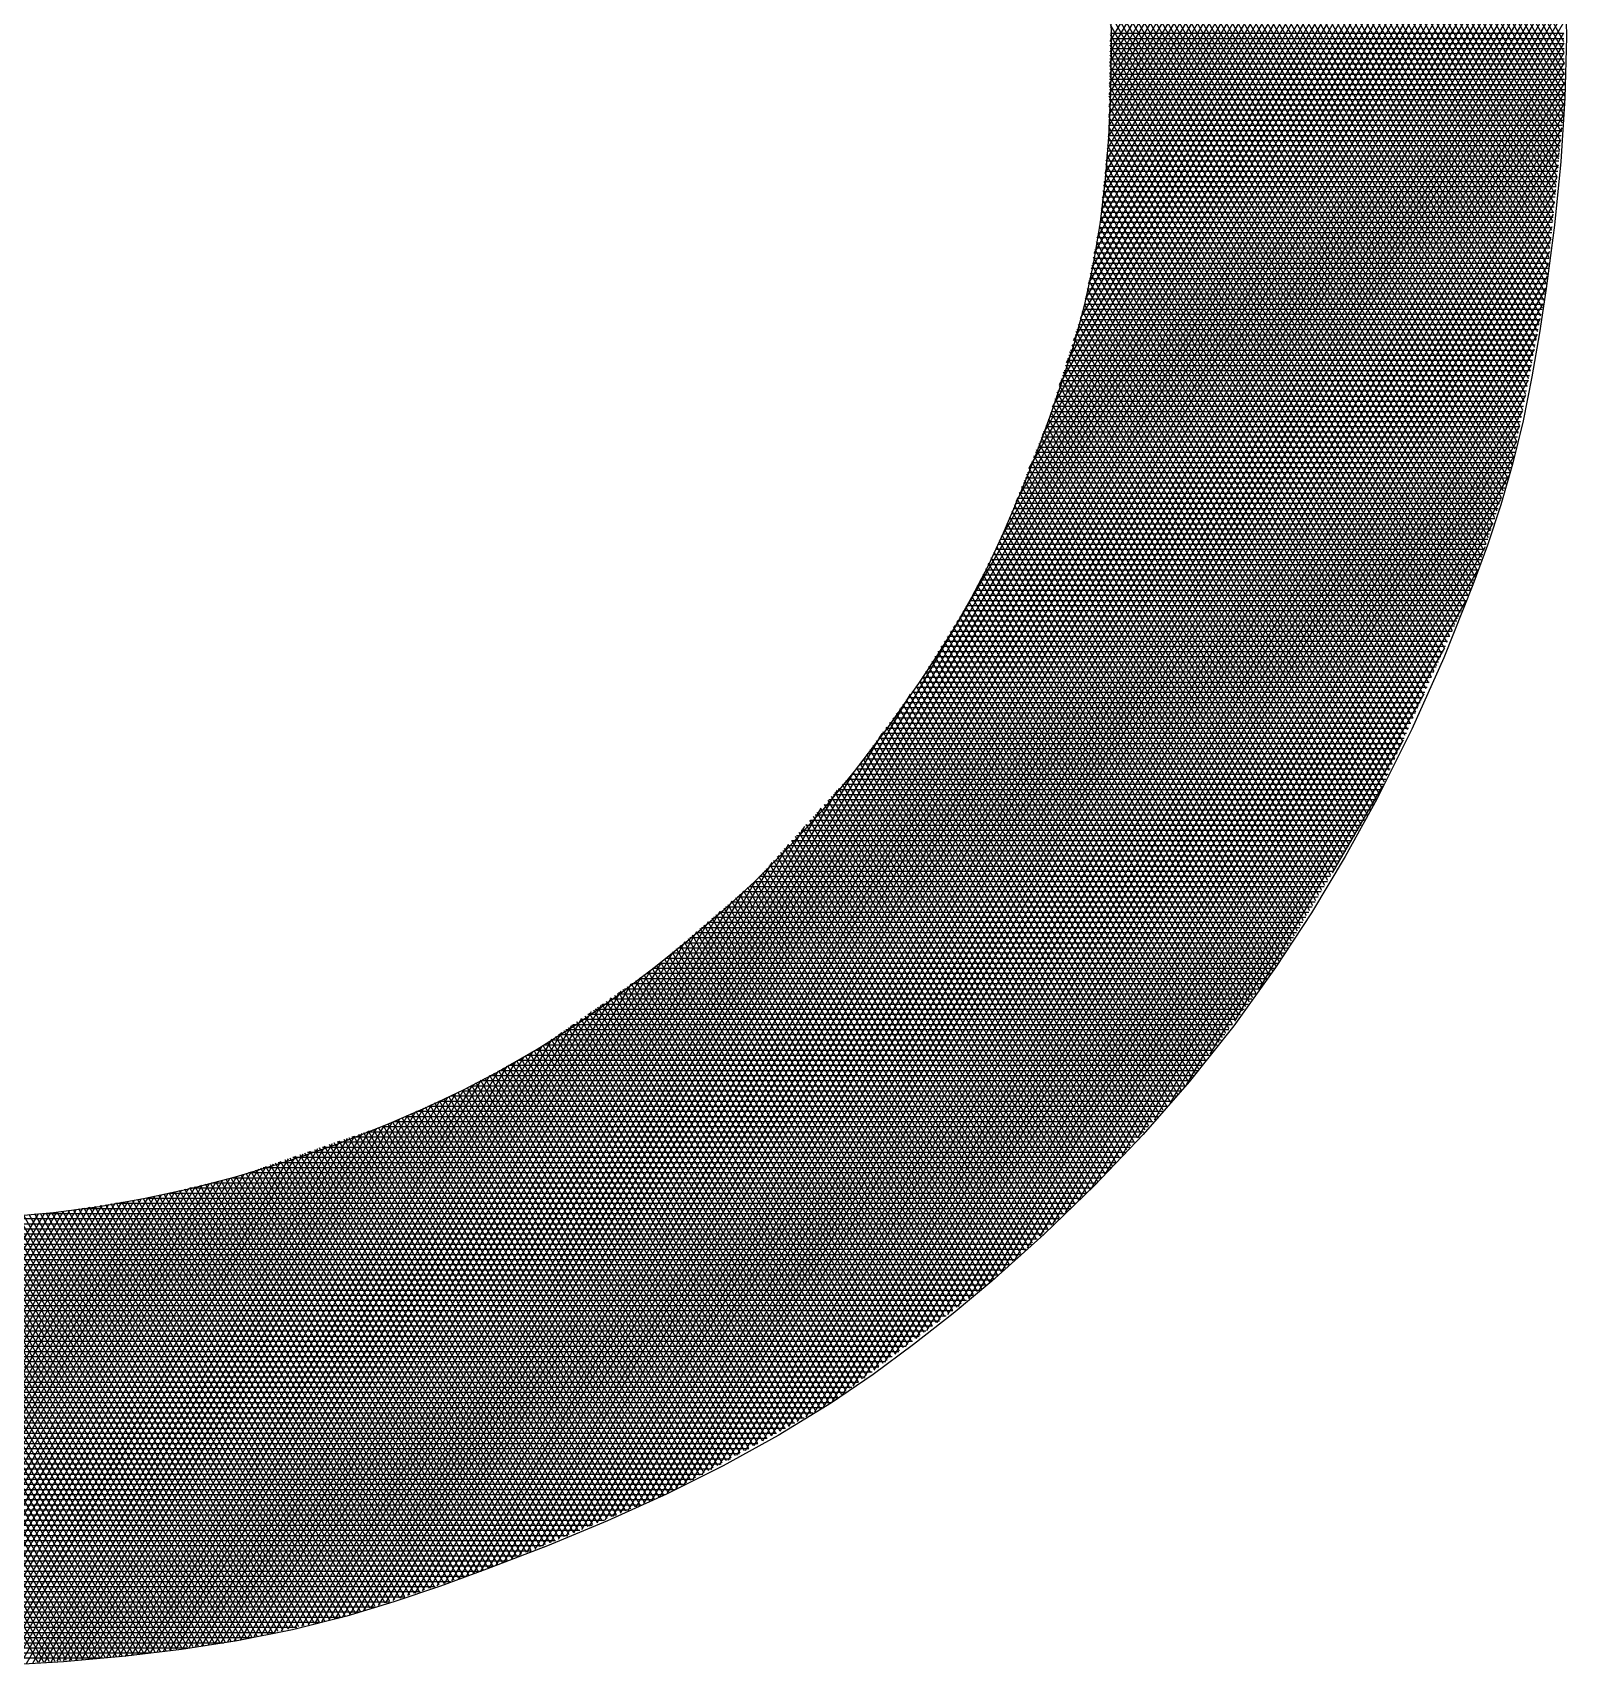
# Model space of a CAD drawing. Header units: millimetres. Extents: x 0 to 841, y 0 to 594.
# Drawn here: x 591.635 to 594.163, y 219.987 to 222.678 of the extents above; entities that cross this region are included whole.
import ezdxf

# ---------------------------------------------------------------- set-up
doc = ezdxf.new("R2010")
doc.units = ezdxf.units.MM
doc.header["$LTSCALE"] = 46.255
doc.layers.get('0').update_dxf_attribs({"linetype": 'CONTINUOUS'})

msp = doc.modelspace()

# ---------------------------------------------------------------- linework, layer by layer
at = {"color": 7, "linetype": 'CONTINUOUS'}
for p, q in [((594.0814, 222.0045), (592.2846, 225.246)), ((594.0839, 222.0175), (592.2965, 225.2419)), ((594.0863, 222.0304), (592.3084, 225.2379)), ((594.0888, 222.0433), (592.3203, 225.2338)), ((594.0913, 222.0562), (592.3322, 225.2297)), ((594.0938, 222.0691), (592.3441, 225.2256)), ((594.0962, 222.082), (592.356, 225.2215)), ((594.0987, 222.0949), (592.3679, 225.2174)), ((594.1012, 222.1078), (592.3798, 225.2134)), ((594.1037, 222.1207), (592.3916, 225.2093)), ((594.1061, 222.1336), (592.4035, 225.2052)), ((594.1086, 222.1465), (592.4154, 225.2011)), ((594.1111, 222.1594), (592.4284, 225.195)), ((594.1136, 222.1723), (592.4416, 225.1887)), ((594.116, 222.1852), (592.4547, 225.1823)), ((594.1185, 222.1981), (592.4679, 225.1759)), ((594.121, 222.211), (592.4811, 225.1695)), ((594.1235, 222.224), (592.4942, 225.1631)), ((594.1259, 222.2369), (592.5074, 225.1568)), ((594.1284, 222.2498), (592.5206, 225.1504)), ((594.1304, 222.2635), (592.5337, 225.144)), ((594.1319, 222.2783), (592.5469, 225.1376)), ((594.1333, 222.293), (592.5601, 225.1312)), ((594.1348, 222.3077), (592.5732, 225.1249)), ((594.1362, 222.3225), (592.5864, 225.1185)), ((594.1377, 222.3372), (592.5996, 225.1121)), ((594.1392, 222.352), (592.6127, 225.1057)), ((594.1406, 222.3667), (592.6259, 225.0993)), ((594.1421, 222.3814), (592.6391, 225.093)), ((594.1435, 222.3962), (592.6522, 225.0866)), ((594.145, 222.4109), (592.6654, 225.0802)), ((594.1465, 222.4257), (592.6786, 225.0738)), ((594.1479, 222.4404), (592.6917, 225.0674)), ((594.1494, 222.4551), (592.7056, 225.0598)), ((594.1508, 222.4699), (592.7195, 225.052)), ((594.1523, 222.4846), (592.7335, 225.0443)), ((594.1538, 222.4994), (592.7474, 225.0365)), ((594.1552, 222.5141), (592.7613, 225.0287)), ((594.1567, 222.5288), (592.7753, 225.021)), ((594.1581, 222.5436), (592.7892, 225.0132)), ((594.1596, 222.5583), (592.8031, 225.0055)), ((594.1607, 222.5736), (592.817, 224.9977)), ((594.1604, 222.5915), (592.831, 224.9899)), ((594.1601, 222.6095), (592.8449, 224.9822)), ((594.1598, 222.6274), (592.8591, 224.974)), ((594.1595, 222.6454), (592.8739, 224.9646)), ((594.1591, 222.6633), (592.8887, 224.9552)), ((593.4113, 222.6634), (593.9756, 223.6407)), ((593.4107, 222.6285), (593.9835, 223.6206)), ((593.411, 222.646), (593.9795, 223.6307)), ((593.4097, 222.5763), (593.9952, 223.5903)), ((593.4101, 222.5937), (593.9913, 223.6004)), ((593.4104, 222.6111), (593.9874, 223.6105)), ((593.4088, 222.5241), (594.0069, 223.5601)), ((593.4091, 222.5415), (594.003, 223.5702)), ((593.4094, 222.5589), (593.9991, 223.5802)), ((593.4065, 222.4866), (594.0147, 223.5399)), ((593.4084, 222.5067), (594.0108, 223.55)), ((593.4006, 222.4258), (594.026, 223.509)), ((593.4026, 222.4461), (594.0225, 223.5198)), ((593.4046, 222.4663), (594.0186, 223.5298)), ((594.0789, 221.9916), (593.2453, 223.4955)), ((593.3966, 222.3852), (594.0327, 223.4869)), ((593.3986, 222.4055), (594.0294, 223.498)), ((593.3849, 222.3144), (594.0427, 223.4537)), ((593.3897, 222.3396), (594.0394, 223.4648)), ((593.3945, 222.3648), (594.036, 223.4759)), ((594.0764, 221.9787), (593.2719, 223.4302)), ((593.3753, 222.2641), (594.0494, 223.4316)), ((593.3801, 222.2892), (594.046, 223.4427)), ((593.3506, 222.1707), (594.0594, 223.3984)), ((593.362, 222.2073), (594.0561, 223.4095)), ((593.3705, 222.2389), (594.0527, 223.4205)), ((593.3277, 222.0975), (594.0661, 223.3763)), ((593.3392, 222.1341), (594.0627, 223.3874)), ((593.2776, 221.9601), (594.0761, 223.3431)), ((594.0739, 221.966), (593.2984, 223.3649)), ((593.2994, 222.0146), (594.0728, 223.3542)), ((593.3163, 222.0608), (594.0694, 223.3652)), ((593.2329, 221.849), (594.0828, 223.321)), ((593.2559, 221.9056), (594.0794, 223.3321)), ((594.0703, 221.9551), (593.3116, 223.3237)), ((592.2293, 220.0938), (594.0861, 223.3099)), ((592.2413, 220.0979), (594.0894, 223.2989)), ((594.0667, 221.9441), (593.3212, 223.2892)), ((592.2534, 220.1019), (594.0928, 223.2878)), ((592.2655, 220.1059), (594.096, 223.2765)), ((592.2775, 220.11), (594.0983, 223.2637)), ((592.2896, 220.114), (594.1006, 223.2508)), ((592.3016, 220.1181), (594.1029, 223.238)), ((594.0632, 221.9332), (593.3307, 223.2547)), ((592.3137, 220.1221), (594.1052, 223.2252)), ((592.3257, 220.1261), (594.1076, 223.2123)), ((594.0596, 221.9223), (593.3402, 223.2201)), ((592.3378, 220.1302), (594.1099, 223.1995)), ((592.3499, 220.1342), (594.1122, 223.1867)), ((594.056, 221.9114), (593.3486, 223.1875)), ((592.3619, 220.1383), (594.1145, 223.1738)), ((592.374, 220.1423), (594.1168, 223.161)), ((594.0524, 221.9004), (593.3563, 223.1563)), ((592.3862, 220.1466), (594.1191, 223.1482)), ((592.399, 220.152), (594.1215, 223.1353)), ((592.4118, 220.1573), (594.1238, 223.1225)), ((592.4246, 220.1627), (594.1261, 223.1097)), ((594.0489, 221.8895), (593.364, 223.125)), ((592.4375, 220.1681), (594.1284, 223.0969)), ((592.4503, 220.1734), (594.1307, 223.084)), ((594.0453, 221.8786), (593.3717, 223.0938)), ((592.4631, 220.1788), (594.133, 223.0712)), ((592.4759, 220.1841), (594.1353, 223.0584)), ((594.0417, 221.8676), (593.3785, 223.0642)), ((592.4887, 220.1895), (594.1372, 223.0448)), ((592.5016, 220.1949), (594.1387, 223.0305)), ((594.0382, 221.8567), (593.3832, 223.0383)), ((592.5144, 220.2002), (594.1402, 223.0163)), ((592.5272, 220.2056), (594.1418, 223.0021)), ((594.0346, 221.8458), (593.3879, 223.0124)), ((592.54, 220.2109), (594.1433, 222.9879)), ((592.5528, 220.2163), (594.1448, 222.9736)), ((594.031, 221.8349), (593.3927, 222.9865)), ((592.5656, 220.2217), (594.1463, 222.9594)), ((592.5785, 220.227), (594.1478, 222.9452)), ((594.0274, 221.8239), (593.3974, 222.9606)), ((592.5913, 220.2324), (594.1493, 222.931)), ((592.6041, 220.2377), (594.1508, 222.9167)), ((594.0239, 221.813), (593.4018, 222.9353)), ((594.0203, 221.8021), (593.4034, 222.915)), ((592.6169, 220.2431), (594.1523, 222.9025)), ((592.6297, 220.2484), (594.1538, 222.8883)), ((594.0167, 221.7912), (593.405, 222.8947)), ((592.6426, 220.2538), (594.1554, 222.874)), ((594.0132, 221.7802), (593.4067, 222.8744)), ((592.6554, 220.2592), (594.1557, 222.8577)), ((592.6682, 220.2645), (594.156, 222.8414)), ((594.0096, 221.7693), (593.4083, 222.8541)), ((594.0054, 221.7595), (593.4099, 222.8338)), ((592.6811, 220.27), (594.1562, 222.8251)), ((592.6954, 220.2779), (594.1565, 222.8087)), ((594.0011, 221.7499), (593.4105, 222.8153)), ((592.7097, 220.2858), (594.1568, 222.7924)), ((593.9967, 221.7403), (593.4109, 222.7973)), ((593.9924, 221.7308), (593.4112, 222.7793)), ((592.724, 220.2938), (594.1571, 222.7761)), ((592.7383, 220.3017), (594.1574, 222.7597)), ((593.9881, 221.7212), (593.4116, 222.7612)), ((592.7526, 220.3096), (594.1577, 222.7434)), ((592.7669, 220.3176), (594.158, 222.727)), ((593.9838, 221.7116), (593.412, 222.7432)), ((593.9795, 221.702), (593.4124, 222.7251)), ((592.7812, 220.3255), (594.1583, 222.7107)), ((593.9752, 221.6924), (593.4122, 222.7081)), ((592.7955, 220.3334), (594.1586, 222.6944)), ((592.8098, 220.3413), (594.1589, 222.678)), ((593.4116, 222.6772), (594.1589, 222.6772)), ((593.9666, 221.6732), (593.4116, 222.6745)), ((593.9709, 221.6828), (593.4119, 222.6913)), ((592.8241, 220.3493), (594.1592, 222.6617)), ((592.8384, 220.3572), (594.1595, 222.6454)), ((593.411, 222.6436), (594.1595, 222.6436)), ((593.4111, 222.652), (594.1593, 222.652)), ((593.9623, 221.6636), (593.4112, 222.6577)), ((593.4113, 222.6604), (594.1592, 222.6604)), ((593.4114, 222.6688), (594.159, 222.6688)), ((592.8527, 220.3651), (594.1598, 222.629)), ((593.4105, 222.6183), (594.1599, 222.6183)), ((593.9536, 221.6444), (593.4106, 222.624)), ((593.4107, 222.6267), (594.1598, 222.6267)), ((593.4108, 222.6351), (594.1596, 222.6351)), ((593.958, 221.654), (593.4109, 222.6409)), ((592.867, 220.3731), (594.16, 222.6127)), ((592.8813, 220.381), (594.1603, 222.5963)), ((593.41, 222.593), (594.1604, 222.593)), ((593.945, 221.6252), (593.41, 222.5904)), ((593.4102, 222.6014), (594.1602, 222.6014)), ((593.9493, 221.6348), (593.4103, 222.6072)), ((593.4104, 222.6099), (594.1601, 222.6099)), ((592.8956, 220.3889), (594.1606, 222.58)), ((593.4096, 222.5678), (594.1605, 222.5678)), ((593.4097, 222.5762), (594.1607, 222.5762)), ((593.9407, 221.6156), (593.4097, 222.5736)), ((593.4099, 222.5846), (594.1605, 222.5846)), ((592.9099, 220.3969), (594.16, 222.562)), ((592.9242, 220.4048), (594.1579, 222.5417)), ((593.4091, 222.5425), (594.158, 222.5425)), ((593.9321, 221.5964), (593.4091, 222.54)), ((593.4093, 222.5509), (594.1589, 222.5509)), ((593.4094, 222.5593), (594.1597, 222.5593)), ((593.9364, 221.606), (593.4094, 222.5568)), ((592.9385, 220.4127), (594.1559, 222.5213)), ((593.4085, 222.5088), (594.1547, 222.5088)), ((593.4086, 222.5172), (594.1555, 222.5172)), ((593.9278, 221.5868), (593.4087, 222.5232)), ((593.4088, 222.5257), (594.1564, 222.5257)), ((593.409, 222.5341), (594.1572, 222.5341)), ((592.9531, 220.4211), (594.1539, 222.501)), ((593.4062, 222.4835), (594.1522, 222.4835)), ((593.9192, 221.5676), (593.407, 222.4916)), ((593.4071, 222.492), (594.153, 222.492)), ((593.4079, 222.5004), (594.1539, 222.5004)), ((593.9235, 221.5772), (593.4084, 222.5064)), ((592.9704, 220.4342), (594.1519, 222.4807)), ((592.9877, 220.4474), (594.1499, 222.4604)), ((593.4038, 222.4583), (594.1497, 222.4583)), ((593.9105, 221.5485), (593.4041, 222.462)), ((593.4046, 222.4667), (594.1505, 222.4667)), ((593.4054, 222.4751), (594.1514, 222.4751)), ((593.9148, 221.5581), (593.4056, 222.4768)), ((593.005, 220.4605), (594.1479, 222.44)), ((593.4013, 222.433), (594.1472, 222.433)), ((593.9019, 221.5293), (593.4013, 222.4325)), ((593.4021, 222.4414), (594.148, 222.4414)), ((593.9062, 221.5389), (593.4027, 222.4473)), ((593.403, 222.4499), (594.1489, 222.4499)), ((593.0223, 220.4736), (594.1459, 222.4197)), ((593.8933, 221.5101), (593.3984, 222.4029)), ((593.3988, 222.4078), (594.1447, 222.4078)), ((593.3997, 222.4162), (594.1455, 222.4162)), ((593.8976, 221.5197), (593.3998, 222.4177)), ((593.4005, 222.4246), (594.1464, 222.4246)), ((593.0396, 220.4867), (594.1439, 222.3994)), ((593.0569, 220.4998), (594.1418, 222.379)), ((593.3956, 222.3741), (594.1414, 222.3741)), ((593.3964, 222.3825), (594.1422, 222.3825)), ((593.889, 221.5005), (593.3969, 222.3882)), ((593.3972, 222.3909), (594.143, 222.3909)), ((593.398, 222.3993), (594.1439, 222.3993)), ((593.0742, 220.5129), (594.1398, 222.3587)), ((593.3915, 222.3488), (594.1389, 222.3488)), ((593.3931, 222.3572), (594.1397, 222.3572)), ((593.8804, 221.4813), (593.3935, 222.3595)), ((593.3947, 222.3656), (594.1405, 222.3656)), ((593.8847, 221.4909), (593.3955, 222.3734)), ((593.0915, 220.526), (594.1378, 222.3384)), ((593.8674, 221.4525), (593.3861, 222.3208)), ((593.3867, 222.3235), (594.1364, 222.3235)), ((593.3883, 222.332), (594.1372, 222.332)), ((593.8717, 221.4621), (593.3886, 222.3337)), ((593.3899, 222.3404), (594.138, 222.3404)), ((593.8761, 221.4717), (593.3911, 222.3466)), ((593.1088, 220.5392), (594.1358, 222.3181)), ((593.1261, 220.5523), (594.1338, 222.2977)), ((593.8588, 221.4333), (593.3812, 222.2949)), ((593.3818, 222.2983), (594.1339, 222.2983)), ((593.3835, 222.3067), (594.1347, 222.3067)), ((593.8631, 221.4429), (593.3837, 222.3079)), ((593.3851, 222.3151), (594.1355, 222.3151)), ((593.1434, 220.5654), (594.1318, 222.2774)), ((593.8502, 221.4142), (593.3763, 222.2691)), ((593.377, 222.273), (594.1314, 222.273)), ((593.3786, 222.2814), (594.1322, 222.2814)), ((593.8545, 221.4237), (593.3787, 222.282)), ((593.3802, 222.2898), (594.133, 222.2898)), ((593.1607, 220.5785), (594.1298, 222.2571)), ((593.8401, 221.3975), (593.3713, 222.2433)), ((593.3722, 222.2477), (594.128, 222.2477)), ((593.3738, 222.2562), (594.1296, 222.2562)), ((593.8451, 221.4059), (593.3738, 222.2562)), ((593.3754, 222.2646), (594.1305, 222.2646)), ((593.178, 220.5916), (594.125, 222.232)), ((593.3641, 222.2141), (594.1216, 222.2141)), ((593.8301, 221.3809), (593.3656, 222.2189)), ((593.3667, 222.2225), (594.1232, 222.2225)), ((593.8351, 221.3892), (593.3689, 222.2303)), ((593.369, 222.2309), (594.1248, 222.2309)), ((593.3706, 222.2393), (594.1264, 222.2393)), ((593.1952, 220.6047), (594.1202, 222.2068)), ((593.3562, 222.1888), (594.1167, 222.1888)), ((593.8201, 221.3642), (593.3587, 222.1966)), ((593.3588, 222.1972), (594.1183, 222.1972)), ((593.3615, 222.2056), (594.12, 222.2056)), ((593.8251, 221.3725), (593.3621, 222.2078)), ((593.2125, 220.6179), (594.1153, 222.1815)), ((593.3483, 222.1635), (594.1119, 222.1635)), ((593.8051, 221.3392), (593.3483, 222.1633)), ((593.351, 222.1719), (594.1135, 222.1719)), ((593.8101, 221.3475), (593.3517, 222.1744)), ((593.3536, 222.1804), (594.1151, 222.1804)), ((593.8151, 221.3558), (593.3552, 222.1855)), ((593.2328, 220.6362), (594.1105, 222.1563)), ((593.3405, 222.1383), (594.107, 222.1383)), ((593.7951, 221.3225), (593.3413, 222.1411)), ((593.3431, 222.1467), (594.1086, 222.1467)), ((593.8001, 221.3308), (593.3448, 222.1522)), ((593.3457, 222.1551), (594.1103, 222.1551)), ((593.2538, 220.6556), (594.1057, 222.1311)), ((593.2748, 220.6751), (594.1008, 222.1059)), ((593.7801, 221.2975), (593.3309, 222.1077)), ((593.3326, 222.113), (594.1022, 222.113)), ((593.7851, 221.3058), (593.3344, 222.1188)), ((593.3352, 222.1214), (594.1038, 222.1214)), ((593.3378, 222.1298), (594.1054, 222.1298)), ((593.7901, 221.3141), (593.3379, 222.1299)), ((593.2957, 220.6946), (594.096, 222.0807)), ((593.3221, 222.0793), (594.0957, 222.0793)), ((593.77, 221.2808), (593.324, 222.0855)), ((593.3247, 222.0877), (594.0973, 222.0877)), ((593.3273, 222.0962), (594.099, 222.0962)), ((593.775, 221.2891), (593.3275, 222.0966)), ((593.33, 222.1046), (594.1006, 222.1046)), ((593.755, 221.2558), (593.3136, 222.0521)), ((593.3142, 222.054), (594.0909, 222.054)), ((593.3167, 220.7141), (594.0911, 222.0554)), ((593.3168, 222.0625), (594.0925, 222.0625)), ((593.76, 221.2641), (593.3171, 222.0632)), ((593.3194, 222.0709), (594.0941, 222.0709)), ((593.765, 221.2725), (593.3205, 222.0744)), ((593.305, 222.0288), (594.086, 222.0288)), ((593.745, 221.2391), (593.306, 222.0312)), ((593.3084, 222.0372), (594.0877, 222.0372)), ((593.75, 221.2474), (593.31, 222.0413)), ((593.3116, 222.0456), (594.0893, 222.0456)), ((593.3377, 220.7336), (594.0863, 222.0302)), ((593.73, 221.2141), (593.2939, 222.0009)), ((593.2949, 222.0035), (594.0812, 222.0035)), ((593.735, 221.2224), (593.2979, 222.011)), ((593.2983, 222.0119), (594.0828, 222.0119)), ((593.3017, 222.0204), (594.0844, 222.0204)), ((593.74, 221.2308), (593.3019, 222.0211)), ((593.3587, 220.753), (594.0815, 222.005)), ((593.715, 221.1891), (593.2818, 221.9706)), ((593.2849, 221.9783), (594.0763, 221.9783)), ((593.72, 221.1974), (593.2858, 221.9807)), ((593.2882, 221.9867), (594.078, 221.9867)), ((593.725, 221.2058), (593.2898, 221.9908)), ((593.2916, 221.9951), (594.0796, 221.9951)), ((593.3796, 220.7725), (594.0766, 221.9798)), ((593.2714, 221.9446), (594.0669, 221.9446)), ((593.7049, 221.1724), (593.2737, 221.9504)), ((593.2748, 221.953), (594.0696, 221.953)), ((593.71, 221.1807), (593.2778, 221.9605)), ((593.2781, 221.9614), (594.0724, 221.9614)), ((593.2815, 221.9698), (594.0747, 221.9698)), ((593.4046, 220.7989), (594.068, 221.9479)), ((593.2613, 221.9193), (594.0586, 221.9193)), ((593.6899, 221.1474), (593.2616, 221.9201)), ((593.2647, 221.9277), (594.0614, 221.9277)), ((593.6949, 221.1557), (593.2657, 221.9302)), ((593.2681, 221.9361), (594.0641, 221.9361)), ((593.6999, 221.1641), (593.2697, 221.9403)), ((593.6739, 221.1241), (593.2495, 221.8897)), ((593.2513, 221.894), (594.0504, 221.894)), ((593.6795, 221.1315), (593.2536, 221.8999)), ((593.2546, 221.9025), (594.0531, 221.9025)), ((593.6849, 221.1391), (593.2576, 221.91)), ((593.258, 221.9109), (594.0559, 221.9109)), ((593.4311, 220.8279), (594.0553, 221.9091)), ((593.2412, 221.8688), (594.0421, 221.8688)), ((593.6628, 221.1094), (593.2415, 221.8695)), ((593.2445, 221.8772), (594.0449, 221.8772)), ((593.6684, 221.1168), (593.2455, 221.8796)), ((593.2479, 221.8856), (594.0476, 221.8856)), ((593.4575, 220.8569), (594.0426, 221.8703)), ((593.6462, 221.0874), (593.2287, 221.8405)), ((593.2302, 221.8435), (594.0338, 221.8435)), ((593.6517, 221.0947), (593.2332, 221.8497)), ((593.2343, 221.8519), (594.0366, 221.8519)), ((593.6573, 221.1021), (593.2375, 221.8594)), ((593.2378, 221.8603), (594.0393, 221.8603)), ((593.2137, 221.8098), (594.0228, 221.8098)), ((593.6295, 221.0653), (593.2152, 221.8128)), ((593.2178, 221.8182), (594.0256, 221.8182)), ((593.635, 221.0727), (593.2197, 221.822)), ((593.2219, 221.8267), (594.0283, 221.8267)), ((593.6406, 221.08), (593.2242, 221.8313)), ((593.2261, 221.8351), (594.0311, 221.8351)), ((593.484, 220.886), (594.0299, 221.8314)), ((593.2013, 221.7846), (594.0146, 221.7846)), ((593.6128, 221.0433), (593.2016, 221.7852)), ((593.2054, 221.793), (594.0173, 221.793)), ((593.6184, 221.0506), (593.2061, 221.7944)), ((593.2095, 221.8014), (594.0201, 221.8014)), ((593.6239, 221.058), (593.2106, 221.8036)), ((593.5105, 220.915), (594.0172, 221.7926)), ((593.5962, 221.0213), (593.188, 221.7576)), ((593.1889, 221.7593), (594.0053, 221.7593)), ((593.6017, 221.0286), (593.1925, 221.7668)), ((593.193, 221.7677), (594.009, 221.7677)), ((593.1971, 221.7761), (594.0118, 221.7761)), ((593.6073, 221.036), (593.1971, 221.776)), ((593.5795, 220.9992), (593.1734, 221.7318)), ((593.1748, 221.734), (593.9939, 221.734)), ((593.585, 221.0066), (593.1785, 221.74)), ((593.18, 221.7424), (593.9977, 221.7424)), ((593.5906, 221.0139), (593.1835, 221.7483)), ((593.1847, 221.7509), (594.0015, 221.7509)), ((593.537, 220.944), (593.9967, 221.7403)), ((593.5628, 220.9772), (593.1582, 221.7072)), ((593.1591, 221.7088), (593.9826, 221.7088)), ((593.5684, 220.9845), (593.1632, 221.7154)), ((593.1644, 221.7172), (593.9863, 221.7172)), ((593.5739, 220.9919), (593.1683, 221.7236)), ((593.1696, 221.7256), (593.9901, 221.7256)), ((593.5405, 220.9479), (593.1378, 221.6744)), ((593.1383, 221.6751), (593.9674, 221.6751)), ((593.5462, 220.9551), (593.1429, 221.6826)), ((593.1435, 221.6835), (593.9712, 221.6835)), ((593.5517, 220.9625), (593.148, 221.6908)), ((593.1487, 221.6919), (593.975, 221.6919)), ((593.5573, 220.9698), (593.1531, 221.699)), ((593.1539, 221.7003), (593.9788, 221.7003)), ((593.1226, 221.6498), (593.9561, 221.6498)), ((593.5226, 220.9282), (593.1226, 221.6498)), ((593.5285, 220.9348), (593.1277, 221.658)), ((593.1278, 221.6582), (593.9599, 221.6582)), ((593.5345, 220.9413), (593.1328, 221.6662)), ((593.1331, 221.6667), (593.9636, 221.6667)), ((593.5757, 220.9942), (593.9626, 221.6644)), ((593.107, 221.6245), (593.9447, 221.6245)), ((593.5046, 220.9085), (593.1073, 221.6252)), ((593.1122, 221.633), (593.9485, 221.633)), ((593.5106, 220.9151), (593.1124, 221.6334)), ((593.1174, 221.6414), (593.9523, 221.6414)), ((593.5166, 220.9216), (593.1175, 221.6416)), ((593.4806, 220.8822), (593.0863, 221.5936)), ((593.0905, 221.5993), (593.9334, 221.5993)), ((593.4866, 220.8888), (593.0918, 221.6011)), ((593.0965, 221.6077), (593.9372, 221.6077)), ((593.4926, 220.8954), (593.0972, 221.6088)), ((593.1017, 221.6161), (593.9409, 221.6161)), ((593.4986, 220.9019), (593.1023, 221.617)), ((592.2172, 220.0898), (593.0821, 221.5877)), ((593.4627, 220.8626), (593.0699, 221.5711)), ((593.0721, 221.574), (593.922, 221.574)), ((593.4687, 220.8691), (593.0754, 221.5786)), ((593.0782, 221.5824), (593.9258, 221.5824)), ((593.4746, 220.8757), (593.0809, 221.5861)), ((593.0843, 221.5909), (593.9296, 221.5909)), ((593.6168, 221.0486), (593.9285, 221.5885)), ((593.0476, 221.5403), (593.9069, 221.5403)), ((593.4387, 220.8363), (593.0481, 221.541)), ((593.4447, 220.8429), (593.0535, 221.5485)), ((593.0537, 221.5488), (593.9107, 221.5488)), ((593.4507, 220.8494), (593.059, 221.556)), ((593.0598, 221.5572), (593.9145, 221.5572)), ((593.4567, 220.856), (593.0645, 221.5635)), ((593.066, 221.5656), (593.9182, 221.5656)), ((592.2052, 220.0858), (593.0351, 221.5231)), ((593.0292, 221.5151), (593.8955, 221.5151)), ((593.4207, 220.8166), (593.0317, 221.5185)), ((593.0353, 221.5235), (593.8993, 221.5235)), ((593.4267, 220.8232), (593.0371, 221.526)), ((593.0414, 221.5319), (593.9031, 221.5319)), ((593.4327, 220.8297), (593.0426, 221.5335)), ((593.3968, 220.7903), (593.0098, 221.4885)), ((593.0108, 221.4898), (593.8842, 221.4898)), ((593.4028, 220.7969), (593.0153, 221.496)), ((593.0169, 221.4982), (593.888, 221.4982)), ((593.4088, 220.8035), (593.0207, 221.5035)), ((593.023, 221.5066), (593.8918, 221.5066)), ((593.4147, 220.81), (593.0262, 221.511)), ((593.6579, 221.103), (593.8944, 221.5125)), ((592.1931, 220.0817), (592.9886, 221.4595)), ((592.9924, 221.4645), (593.8728, 221.4645)), ((593.3784, 220.7714), (592.9934, 221.4659)), ((592.9985, 221.473), (593.8766, 221.473)), ((593.3848, 220.7773), (592.9989, 221.4734)), ((593.3908, 220.7838), (593.0043, 221.4809)), ((593.0047, 221.4814), (593.8804, 221.4814)), ((593.3466, 220.7419), (592.9639, 221.4322)), ((593.353, 220.7478), (592.9699, 221.4388)), ((592.9703, 221.4393), (593.8615, 221.4393)), ((593.3593, 220.7537), (592.9759, 221.4454)), ((592.9779, 221.4477), (593.8653, 221.4477)), ((593.3657, 220.7596), (592.9818, 221.452)), ((592.9855, 221.4561), (593.8691, 221.4561)), ((593.372, 220.7655), (592.9878, 221.4586)), ((593.7776, 221.2933), (593.8603, 221.4366)), ((592.1811, 220.0777), (592.9617, 221.4297)), ((592.9399, 221.4056), (593.845, 221.4056)), ((593.3212, 220.7182), (592.9401, 221.4058)), ((593.3276, 220.7241), (592.946, 221.4124)), ((592.9475, 221.414), (593.85, 221.414)), ((593.3339, 220.73), (592.952, 221.419)), ((592.9551, 221.4224), (593.8539, 221.4224)), ((593.3403, 220.736), (592.958, 221.4256)), ((592.9627, 221.4308), (593.8577, 221.4308)), ((592.169, 220.0736), (592.9347, 221.3999)), ((593.2958, 220.6946), (592.9162, 221.3794)), ((592.917, 221.3803), (593.8298, 221.3803)), ((593.3021, 220.7005), (592.9222, 221.386)), ((592.9246, 221.3887), (593.8349, 221.3887)), ((593.3085, 220.7064), (592.9281, 221.3926)), ((592.9322, 221.3972), (593.8399, 221.3972)), ((593.3148, 220.7123), (592.9341, 221.3992)), ((592.157, 220.0696), (592.9078, 221.3701)), ((593.2703, 220.671), (592.8923, 221.353)), ((592.8942, 221.3551), (593.8146, 221.3551)), ((593.2767, 220.6769), (592.8983, 221.3596)), ((592.9018, 221.3635), (593.8197, 221.3635)), ((593.2831, 220.6828), (592.9043, 221.3662)), ((592.9094, 221.3719), (593.8247, 221.3719)), ((593.2894, 220.6887), (592.9102, 221.3728)), ((592.1455, 220.0666), (592.8809, 221.3403)), ((593.2449, 220.6474), (592.8684, 221.3266)), ((592.8714, 221.3298), (593.7995, 221.3298)), ((593.2513, 220.6533), (592.8744, 221.3332)), ((592.879, 221.3382), (593.8045, 221.3382)), ((593.2576, 220.6592), (592.8804, 221.3398)), ((593.264, 220.6651), (592.8863, 221.3464)), ((592.8866, 221.3466), (593.8096, 221.3466)), ((592.1343, 220.0641), (592.854, 221.3106)), ((593.2195, 220.6238), (592.8446, 221.3002)), ((592.8485, 221.3045), (593.7843, 221.3045)), ((593.2259, 220.6297), (592.8505, 221.3068)), ((592.8561, 221.3129), (593.7893, 221.3129)), ((593.2322, 220.6356), (592.8565, 221.3134)), ((593.2386, 220.6415), (592.8625, 221.32)), ((592.8637, 221.3214), (593.7944, 221.3214)), ((592.1231, 220.0615), (592.8271, 221.2808)), ((592.8161, 221.2708), (593.7641, 221.2708)), ((593.1926, 220.6028), (592.8203, 221.2745)), ((592.8257, 221.2793), (593.7691, 221.2793)), ((593.1994, 220.6079), (592.8267, 221.2803)), ((593.2062, 220.613), (592.8326, 221.2869)), ((592.8333, 221.2877), (593.7742, 221.2877)), ((593.213, 220.6182), (592.8386, 221.2936)), ((592.8409, 221.2961), (593.7792, 221.2961)), ((592.1008, 220.0565), (592.7878, 221.2466)), ((592.1119, 220.059), (592.8072, 221.2632)), ((592.7867, 221.2456), (593.7489, 221.2456)), ((593.1587, 220.5771), (592.7877, 221.2464)), ((593.1655, 220.5822), (592.7942, 221.252)), ((592.7965, 221.254), (593.7539, 221.254)), ((593.1723, 220.5873), (592.8007, 221.2576)), ((592.8063, 221.2624), (593.759, 221.2624)), ((593.1791, 220.5925), (592.8073, 221.2632)), ((593.1858, 220.5976), (592.8138, 221.2689)), ((592.0896, 220.054), (592.7685, 221.2299)), ((593.1248, 220.5514), (592.7551, 221.2184)), ((592.7573, 221.2203), (593.7337, 221.2203)), ((593.1316, 220.5565), (592.7616, 221.224)), ((592.7671, 221.2287), (593.7388, 221.2287)), ((593.1384, 220.5616), (592.7681, 221.2296)), ((593.1452, 220.5668), (592.7747, 221.2352)), ((592.7769, 221.2372), (593.7438, 221.2372)), ((593.152, 220.5719), (592.7812, 221.2408)), ((592.0672, 220.049), (592.7299, 221.1967)), ((592.0784, 220.0515), (592.7492, 221.2133)), ((593.0909, 220.5256), (592.7225, 221.1904)), ((592.7279, 221.195), (593.7185, 221.195)), ((593.0977, 220.5308), (592.729, 221.196)), ((593.1045, 220.5359), (592.7355, 221.2016)), ((592.7377, 221.2035), (593.7236, 221.2035)), ((593.1113, 220.5411), (592.7421, 221.2072)), ((592.7475, 221.2119), (593.7287, 221.2119)), ((593.1181, 220.5462), (592.7486, 221.2128)), ((592.0449, 220.0439), (592.6913, 221.1635)), ((592.0561, 220.0464), (592.7106, 221.1801)), ((593.0638, 220.5051), (592.6964, 221.1679)), ((592.6986, 221.1698), (593.7034, 221.1698)), ((593.0706, 220.5102), (592.7029, 221.1735)), ((592.7084, 221.1782), (593.7084, 221.1782)), ((593.0774, 220.5154), (592.7094, 221.1791)), ((593.0842, 220.5205), (592.716, 221.1847)), ((592.7182, 221.1866), (593.7135, 221.1866)), ((592.0337, 220.0414), (592.672, 221.1469)), ((592.6588, 221.1361), (593.683, 221.1361)), ((593.0299, 220.4794), (592.6638, 221.1399)), ((592.6692, 221.1445), (593.6882, 221.1445)), ((593.0367, 220.4845), (592.6703, 221.1455)), ((593.0435, 220.4897), (592.6768, 221.1511)), ((592.679, 221.1529), (593.6933, 221.1529)), ((593.0503, 220.4948), (592.6834, 221.1567)), ((592.6888, 221.1614), (593.6983, 221.1614)), ((593.057, 220.4999), (592.6899, 221.1623)), ((592.0002, 220.0339), (592.6215, 221.1101)), ((592.0114, 220.0364), (592.6378, 221.1214)), ((592.0225, 220.0389), (592.6541, 221.1328)), ((592.9892, 220.4485), (592.6223, 221.1106)), ((592.6226, 221.1108), (593.6639, 221.1108)), ((592.996, 220.4537), (592.6292, 221.1154)), ((592.6347, 221.1193), (593.6702, 221.1193)), ((593.0028, 220.4588), (592.6362, 221.1203)), ((593.0096, 220.464), (592.6431, 221.1251)), ((592.6467, 221.1277), (593.6766, 221.1277)), ((593.0164, 220.4691), (592.65, 221.13)), ((593.0231, 220.4742), (592.657, 221.1348)), ((591.9778, 220.0288), (592.5889, 221.0873)), ((591.989, 220.0313), (592.6052, 221.0987)), ((592.5864, 221.0856), (593.6448, 221.0856)), ((592.9554, 220.4228), (592.5876, 221.0864)), ((592.9621, 220.428), (592.5945, 221.0912)), ((592.5985, 221.094), (593.6511, 221.094)), ((592.9689, 220.4331), (592.6014, 221.0961)), ((592.9757, 220.4383), (592.6084, 221.1009)), ((592.6106, 221.1024), (593.6575, 221.1024)), ((592.9825, 220.4434), (592.6153, 221.1057)), ((591.9564, 220.0253), (592.5564, 221.0646)), ((591.9669, 220.0268), (592.5727, 221.076)), ((592.9115, 220.3977), (592.5459, 221.0573)), ((592.5502, 221.0603), (593.6257, 221.0603)), ((592.9189, 220.4018), (592.5528, 221.0621)), ((592.9262, 220.4059), (592.5598, 221.067)), ((592.5623, 221.0687), (593.632, 221.0687)), ((592.9336, 220.41), (592.5667, 221.0718)), ((592.9409, 220.4141), (592.5737, 221.0767)), ((592.5744, 221.0771), (593.6384, 221.0771)), ((592.9483, 220.4182), (592.5806, 221.0815)), ((591.9246, 220.0209), (592.5075, 221.0305)), ((591.9352, 220.0224), (592.5238, 221.0419)), ((591.9458, 220.0239), (592.5401, 221.0532)), ((592.8747, 220.3773), (592.5112, 221.0331)), ((592.514, 221.035), (593.6066, 221.035)), ((592.882, 220.3814), (592.5181, 221.0379)), ((592.8894, 220.3855), (592.5251, 221.0427)), ((592.5261, 221.0435), (593.6129, 221.0435)), ((592.8968, 220.3896), (592.532, 221.0476)), ((592.5382, 221.0519), (593.6193, 221.0519)), ((592.9041, 220.3937), (592.539, 221.0524)), ((591.9035, 220.018), (592.4749, 221.0077)), ((591.9141, 220.0194), (592.4912, 221.0191)), ((592.8305, 220.3528), (592.4695, 221.004)), ((592.8378, 220.3569), (592.4765, 221.0088)), ((592.4778, 221.0098), (593.5875, 221.0098)), ((592.8452, 220.361), (592.4834, 221.0137)), ((592.4899, 221.0182), (593.5938, 221.0182)), ((592.8526, 220.3651), (592.4904, 221.0185)), ((592.8599, 220.3692), (592.4973, 221.0234)), ((592.502, 221.0266), (593.6002, 221.0266)), ((592.8673, 220.3732), (592.5042, 221.0282)), ((591.8612, 220.0121), (592.417, 220.9748)), ((591.8718, 220.0135), (592.4312, 220.9826)), ((591.8823, 220.015), (592.4454, 220.9904)), ((591.8929, 220.0165), (592.4597, 220.9981)), ((592.7789, 220.3242), (592.418, 220.9753)), ((592.4194, 220.9761), (593.562, 220.9761)), ((592.7863, 220.3283), (592.4254, 220.9794)), ((592.7936, 220.3324), (592.4328, 220.9834)), ((592.4348, 220.9845), (593.5684, 220.9845)), ((592.801, 220.3365), (592.4402, 220.9875)), ((592.8084, 220.3406), (592.4476, 220.9915)), ((592.4501, 220.9929), (593.5747, 220.9929)), ((592.8157, 220.3447), (592.4549, 220.9956)), ((592.8231, 220.3487), (592.4623, 220.9996)), ((592.4655, 221.0013), (593.5811, 221.0013)), ((591.8294, 220.0076), (592.3743, 220.9514)), ((591.84, 220.0091), (592.3886, 220.9592)), ((591.8506, 220.0106), (592.4028, 220.967)), ((592.3733, 220.9508), (593.5429, 220.9508)), ((592.7347, 220.2997), (592.3737, 220.9511)), ((592.7421, 220.3038), (592.3811, 220.9551)), ((592.7495, 220.3079), (592.3885, 220.9591)), ((592.3886, 220.9592), (593.5493, 220.9592)), ((592.7568, 220.312), (592.3959, 220.9632)), ((592.7642, 220.3161), (592.4032, 220.9672)), ((592.404, 220.9677), (593.5556, 220.9677)), ((592.7716, 220.3201), (592.4106, 220.9713)), ((591.7872, 220.0018), (592.3195, 220.9237)), ((591.7977, 220.0032), (592.3326, 220.9297)), ((591.8083, 220.0047), (592.3459, 220.9358)), ((591.8189, 220.0062), (592.3601, 220.9436)), ((592.6755, 220.2676), (592.3133, 220.921)), ((592.6832, 220.2711), (592.321, 220.9245)), ((592.3235, 220.9256), (593.5201, 220.9256)), ((592.6905, 220.2752), (592.3287, 220.9279)), ((592.6979, 220.2793), (592.3364, 220.9314)), ((592.342, 220.934), (593.5278, 220.934)), ((592.7053, 220.2834), (592.3441, 220.9349)), ((592.7126, 220.2875), (592.3515, 220.9389)), ((592.3579, 220.9424), (593.5355, 220.9424)), ((592.72, 220.2916), (592.3589, 220.943)), ((592.7274, 220.2956), (592.3663, 220.947)), ((591.7365, 219.9982), (592.2536, 220.8939)), ((591.7466, 219.9989), (592.2668, 220.8999)), ((591.7568, 219.9996), (592.28, 220.9058)), ((591.7669, 220.0004), (592.2931, 220.9118)), ((591.777, 220.0011), (592.3063, 220.9178)), ((592.6208, 220.2447), (592.2595, 220.8966)), ((592.6286, 220.248), (592.2672, 220.9)), ((592.2677, 220.9003), (593.4971, 220.9003)), ((592.6364, 220.2512), (592.2749, 220.9035)), ((592.6442, 220.2545), (592.2826, 220.907)), ((592.2863, 220.9087), (593.5048, 220.9087)), ((592.6521, 220.2578), (592.2903, 220.9105)), ((592.6599, 220.261), (592.2979, 220.914)), ((592.3049, 220.9171), (593.5125, 220.9171)), ((592.6677, 220.2643), (592.3056, 220.9175)), ((591.6857, 219.9945), (592.1901, 220.8681)), ((591.6959, 219.9952), (592.2023, 220.8723)), ((591.706, 219.996), (592.2144, 220.8765)), ((591.7162, 219.9967), (592.2273, 220.882)), ((591.7263, 219.9974), (592.2404, 220.8879)), ((592.5504, 220.2153), (592.1888, 220.8677)), ((592.5583, 220.2186), (592.1969, 220.8705)), ((592.5661, 220.2218), (592.205, 220.8733)), ((592.2101, 220.875), (593.474, 220.875)), ((592.5739, 220.2251), (592.2131, 220.8761)), ((592.5817, 220.2284), (592.221, 220.8791)), ((592.5895, 220.2316), (592.2287, 220.8826)), ((592.2305, 220.8834), (593.4817, 220.8834)), ((592.5973, 220.2349), (592.2364, 220.8861)), ((592.6052, 220.2382), (592.2441, 220.8896)), ((592.2491, 220.8919), (593.4894, 220.8919)), ((592.613, 220.2414), (592.2518, 220.8931)), ((591.6248, 219.9901), (592.1172, 220.843)), ((591.635, 219.9908), (592.1294, 220.8471)), ((591.6451, 219.9916), (592.1415, 220.8513)), ((591.6553, 219.9923), (592.1537, 220.8555)), ((591.6654, 219.993), (592.1658, 220.8597)), ((591.6756, 219.9938), (592.178, 220.8639)), ((592.1126, 220.8413), (593.4433, 220.8413)), ((592.4801, 220.1859), (592.1161, 220.8426)), ((592.4879, 220.1892), (592.1242, 220.8453)), ((592.4957, 220.1924), (592.1322, 220.8481)), ((592.1369, 220.8498), (593.451, 220.8498)), ((592.5035, 220.1957), (592.1403, 220.8509)), ((592.5114, 220.199), (592.1484, 220.8537)), ((592.5192, 220.2022), (592.1565, 220.8565)), ((592.1613, 220.8582), (593.4587, 220.8582)), ((592.527, 220.2055), (592.1646, 220.8593)), ((592.5348, 220.2088), (592.1727, 220.8621)), ((592.5426, 220.212), (592.1807, 220.8649)), ((592.1857, 220.8666), (593.4664, 220.8666)), ((591.5551, 219.9872), (592.0322, 220.8136)), ((591.5648, 219.9871), (592.0443, 220.8178)), ((591.5745, 219.9871), (592.0565, 220.822)), ((591.5842, 219.9872), (592.0686, 220.8262)), ((591.5944, 219.9879), (592.0808, 220.8304)), ((591.6045, 219.9886), (592.0929, 220.8346)), ((591.6147, 219.9894), (592.1051, 220.8388)), ((592.4019, 220.1532), (592.0353, 220.8146)), ((592.0394, 220.8161), (593.4203, 220.8161)), ((592.4097, 220.1565), (592.0434, 220.8174)), ((592.4175, 220.1597), (592.0514, 220.8202)), ((592.4254, 220.163), (592.0595, 220.823)), ((592.0638, 220.8245), (593.4279, 220.8245)), ((592.4332, 220.1663), (592.0676, 220.8258)), ((592.441, 220.1695), (592.0757, 220.8286)), ((592.4488, 220.1728), (592.0838, 220.8314)), ((592.0882, 220.8329), (593.4356, 220.8329)), ((592.4566, 220.1761), (592.0918, 220.8342)), ((592.4644, 220.1793), (592.0999, 220.837)), ((592.4723, 220.1826), (592.108, 220.8398)), ((591.4872, 219.9875), (591.9487, 220.7869)), ((591.4969, 219.9874), (591.96, 220.7896)), ((591.5066, 219.9874), (591.9715, 220.7926)), ((591.5163, 219.9874), (591.9836, 220.7968)), ((591.526, 219.9873), (591.9958, 220.801)), ((591.5357, 219.9873), (592.0079, 220.8052)), ((591.5454, 219.9872), (592.02, 220.8094)), ((592.3214, 220.1247), (591.9537, 220.7881)), ((592.3295, 220.1274), (591.9622, 220.7901)), ((591.9651, 220.7908), (593.3972, 220.7908)), ((592.3377, 220.1301), (591.9706, 220.7923)), ((592.3458, 220.1329), (591.9787, 220.7951)), ((592.3539, 220.1356), (591.9868, 220.7979)), ((591.9907, 220.7992), (593.4049, 220.7992)), ((592.362, 220.1383), (591.9949, 220.8007)), ((592.3701, 220.141), (592.0029, 220.8035)), ((592.3783, 220.1437), (592.011, 220.8063)), ((592.0151, 220.8077), (593.4126, 220.8077)), ((592.3863, 220.1467), (592.0191, 220.8091)), ((592.3941, 220.1499), (592.0272, 220.8118)), ((591.3902, 219.988), (591.8359, 220.76)), ((591.3999, 219.9879), (591.8472, 220.7627)), ((591.4096, 219.9879), (591.8585, 220.7654)), ((591.4193, 219.9878), (591.8698, 220.7681)), ((591.429, 219.9878), (591.8811, 220.7708)), ((591.4387, 219.9877), (591.8923, 220.7734)), ((591.4484, 219.9877), (591.9036, 220.7761)), ((591.4581, 219.9876), (591.9149, 220.7788)), ((591.4678, 219.9876), (591.9262, 220.7815)), ((591.4775, 219.9875), (591.9374, 220.7842)), ((592.2077, 220.0866), (591.8346, 220.7597)), ((592.2159, 220.0893), (591.8431, 220.7617)), ((592.224, 220.092), (591.8516, 220.7637)), ((591.8592, 220.7655), (593.3721, 220.7655)), ((592.2321, 220.0948), (591.8602, 220.7658)), ((592.2402, 220.0975), (591.8687, 220.7678)), ((592.2483, 220.1002), (591.8772, 220.7698)), ((592.2565, 220.1029), (591.8857, 220.7719)), ((592.2646, 220.1057), (591.8942, 220.7739)), ((591.8945, 220.774), (593.3812, 220.774)), ((592.2727, 220.1084), (591.9027, 220.7759)), ((592.2808, 220.1111), (591.9112, 220.7779)), ((592.2889, 220.1138), (591.9197, 220.78)), ((592.2971, 220.1165), (591.9282, 220.782)), ((591.9298, 220.7824), (593.3895, 220.7824)), ((592.3052, 220.1193), (591.9367, 220.784)), ((592.3133, 220.122), (591.9452, 220.7861)), ((591.6442, 219.9915), (591.2318, 220.7355)), ((591.2392, 219.996), (591.6646, 220.7326)), ((591.6535, 219.9922), (591.2419, 220.7346)), ((591.2484, 219.9949), (591.675, 220.7338)), ((591.6627, 219.9928), (591.2521, 220.7336)), ((591.2575, 219.9939), (591.6856, 220.7355)), ((591.672, 219.9935), (591.2622, 220.7327)), ((591.2666, 219.9928), (591.6963, 220.7371)), ((591.2757, 219.9917), (591.707, 220.7388)), ((591.2848, 219.9907), (591.7177, 220.7404)), ((591.2939, 219.9896), (591.7283, 220.7421)), ((591.3031, 219.9886), (591.739, 220.7437)), ((591.3126, 219.9883), (591.7497, 220.7454)), ((591.3223, 219.9883), (591.7604, 220.747)), ((591.332, 219.9883), (591.7711, 220.7487)), ((591.3417, 219.9882), (591.7817, 220.7503)), ((591.3514, 219.9882), (591.7924, 220.752)), ((591.3611, 219.9881), (591.8031, 220.7536)), ((591.3708, 219.9881), (591.8138, 220.7553)), ((591.3805, 219.988), (591.8247, 220.7573)), ((592.048, 220.0446), (591.6666, 220.7328)), ((592.0566, 220.0466), (591.6756, 220.7339)), ((592.0652, 220.0485), (591.6845, 220.7353)), ((592.0737, 220.0504), (591.6933, 220.7366)), ((592.0823, 220.0523), (591.7022, 220.738)), ((592.0909, 220.0543), (591.7111, 220.7394)), ((591.7169, 220.7403), (593.3449, 220.7403)), ((592.0994, 220.0562), (591.72, 220.7408)), ((592.108, 220.0581), (591.7288, 220.7421)), ((592.1165, 220.0601), (591.7377, 220.7435)), ((592.1251, 220.062), (591.7466, 220.7449)), ((592.1337, 220.0639), (591.7554, 220.7462)), ((592.1422, 220.0658), (591.7643, 220.7476)), ((591.7714, 220.7487), (593.354, 220.7487)), ((592.1508, 220.0678), (591.7732, 220.749)), ((592.159, 220.0703), (591.782, 220.7504)), ((592.1671, 220.073), (591.7909, 220.7517)), ((592.1752, 220.0757), (591.7998, 220.7531)), ((592.1834, 220.0784), (591.8086, 220.7545)), ((592.1915, 220.0812), (591.8175, 220.7558)), ((591.8239, 220.7571), (593.3631, 220.7571)), ((592.1996, 220.0839), (591.8261, 220.7576)), ((589.6304, 220.715), (593.3177, 220.715)), ((589.6394, 220.7066), (593.3087, 220.7066)), ((591.221, 219.9981), (591.6444, 220.7313)), ((591.2301, 219.997), (591.6545, 220.732)), ((591.6812, 219.9942), (591.2724, 220.7318)), ((591.6905, 219.9948), (591.2825, 220.7309)), ((591.6998, 219.9955), (591.2926, 220.73)), ((591.709, 219.9962), (591.3028, 220.7291)), ((591.7183, 219.9968), (591.3129, 220.7282)), ((591.7275, 219.9975), (591.323, 220.7273)), ((591.7368, 219.9982), (591.3332, 220.7263)), ((591.746, 219.9989), (591.3433, 220.7254)), ((591.7553, 219.9995), (591.3532, 220.7249)), ((591.7646, 220.0002), (591.3629, 220.7247)), ((591.7738, 220.0009), (591.3726, 220.7246)), ((591.7831, 220.0015), (591.3824, 220.7245)), ((591.7922, 220.0024), (591.3921, 220.7243)), ((591.8011, 220.0037), (591.4018, 220.7242)), ((591.8101, 220.0049), (591.4115, 220.724)), ((591.819, 220.0062), (591.4212, 220.7239)), ((591.828, 220.0074), (591.4309, 220.7237)), ((591.8369, 220.0087), (591.4406, 220.7236)), ((591.8458, 220.0099), (591.4503, 220.7235)), ((591.8548, 220.0112), (591.46, 220.7233)), ((591.8637, 220.0124), (591.4697, 220.7232)), ((591.8726, 220.0137), (591.4794, 220.723)), ((591.8816, 220.0149), (591.4891, 220.7229)), ((591.8905, 220.0162), (591.4988, 220.7227)), ((591.8995, 220.0174), (591.5086, 220.7226)), ((591.9084, 220.0187), (591.5179, 220.7231)), ((591.5225, 220.7234), (593.3268, 220.7234)), ((591.9173, 220.0199), (591.5272, 220.7237)), ((591.9263, 220.0211), (591.5365, 220.7243)), ((591.9352, 220.0224), (591.5458, 220.7249)), ((591.9441, 220.0236), (591.5551, 220.7255)), ((591.9531, 220.0249), (591.5644, 220.7261)), ((591.962, 220.0261), (591.5737, 220.7268)), ((591.971, 220.0274), (591.583, 220.7274)), ((591.9796, 220.0292), (591.5922, 220.728)), ((591.9881, 220.0311), (591.6015, 220.7286)), ((591.9967, 220.0331), (591.6108, 220.7292)), ((592.0052, 220.035), (591.6201, 220.7298)), ((592.0138, 220.0369), (591.6294, 220.7304)), ((592.0224, 220.0389), (591.6387, 220.731)), ((592.0309, 220.0408), (591.648, 220.7316)), ((591.6525, 220.7319), (593.3359, 220.7319)), ((592.0395, 220.0427), (591.6573, 220.7322)), ((589.6483, 220.6982), (593.2996, 220.6982)), ((589.6573, 220.6898), (593.2905, 220.6898)), ((589.6662, 220.6813), (593.2815, 220.6813)), ((589.6751, 220.6729), (593.2724, 220.6729)), ((589.6841, 220.6645), (593.2633, 220.6645)), ((589.693, 220.6561), (593.2543, 220.6561)), ((589.7019, 220.6476), (593.2452, 220.6476)), ((589.7109, 220.6392), (593.2361, 220.6392)), ((589.7198, 220.6308), (593.2271, 220.6308)), ((589.7288, 220.6224), (593.218, 220.6224)), ((589.7377, 220.614), (593.2074, 220.614)), ((589.7483, 220.6055), (593.1963, 220.6055)), ((589.7594, 220.5971), (593.1852, 220.5971)), ((589.7705, 220.5887), (593.1741, 220.5887)), ((589.7815, 220.5803), (593.163, 220.5803)), ((589.7926, 220.5718), (593.1519, 220.5718)), ((589.8036, 220.5634), (593.1408, 220.5634)), ((589.8147, 220.555), (593.1297, 220.555)), ((589.8257, 220.5466), (593.1185, 220.5466)), ((589.8368, 220.5382), (593.1074, 220.5382)), ((589.8479, 220.5297), (593.0963, 220.5297)), ((589.8589, 220.5213), (593.0852, 220.5213)), ((589.87, 220.5129), (593.0741, 220.5129)), ((589.8822, 220.5045), (593.063, 220.5045)), ((589.895, 220.4961), (593.0519, 220.4961)), ((589.9077, 220.4876), (593.0408, 220.4876)), ((589.9205, 220.4792), (593.0297, 220.4792)), ((589.9332, 220.4708), (593.0186, 220.4708)), ((589.9459, 220.4624), (593.0075, 220.4624)), ((589.9587, 220.4539), (592.9964, 220.4539)), ((589.9714, 220.4455), (592.9853, 220.4455)), ((589.9842, 220.4371), (592.9742, 220.4371)), ((589.9969, 220.4287), (592.9631, 220.4287)), ((590.0097, 220.4203), (592.952, 220.4203)), ((590.0238, 220.4118), (592.9369, 220.4118)), ((590.0387, 220.4034), (592.9217, 220.4034)), ((590.0535, 220.395), (592.9065, 220.395)), ((590.0683, 220.3866), (592.8914, 220.3866)), ((590.0832, 220.3782), (592.8762, 220.3782)), ((590.098, 220.3697), (592.861, 220.3697)), ((590.1128, 220.3613), (592.8458, 220.3613)), ((590.1277, 220.3529), (592.8306, 220.3529)), ((590.1425, 220.3445), (592.8154, 220.3445)), ((590.1573, 220.336), (592.8002, 220.336)), ((590.1722, 220.3276), (592.785, 220.3276)), ((590.187, 220.3192), (592.7699, 220.3192)), ((590.2018, 220.3108), (592.7547, 220.3108)), ((590.2167, 220.3024), (592.7395, 220.3024)), ((590.2315, 220.2939), (592.7243, 220.2939)), ((590.2463, 220.2855), (592.7091, 220.2855)), ((590.2612, 220.2771), (592.6939, 220.2771)), ((590.276, 220.2687), (592.6781, 220.2687)), ((590.2908, 220.2603), (592.658, 220.2603)), ((590.3056, 220.2518), (592.6378, 220.2518)), ((590.3205, 220.2434), (592.6177, 220.2434)), ((590.3407, 220.235), (592.5975, 220.235)), ((590.3613, 220.2266), (592.5774, 220.2266)), ((590.3818, 220.2181), (592.5573, 220.2181)), ((590.4023, 220.2097), (592.5371, 220.2097)), ((590.4229, 220.2013), (592.517, 220.2013)), ((590.4434, 220.1929), (592.4968, 220.1929)), ((590.4639, 220.1845), (592.4767, 220.1845)), ((590.4845, 220.176), (592.4565, 220.176)), ((590.505, 220.1676), (592.4364, 220.1676)), ((590.5255, 220.1592), (592.4162, 220.1592)), ((590.5461, 220.1508), (592.3961, 220.1508)), ((590.5666, 220.1423), (592.3741, 220.1423)), ((590.5871, 220.1339), (592.349, 220.1339)), ((590.6077, 220.1255), (592.3238, 220.1255)), ((590.6282, 220.1171), (592.2987, 220.1171)), ((590.6566, 220.1087), (592.2736, 220.1087)), ((590.6864, 220.1002), (592.2484, 220.1002)), ((590.7162, 220.0918), (592.2233, 220.0918)), ((590.7461, 220.0834), (592.1981, 220.0834)), ((590.7759, 220.075), (592.173, 220.075)), ((590.8058, 220.0666), (592.1454, 220.0666)), ((590.8395, 220.0581), (592.108, 220.0581)), ((590.8812, 220.0497), (592.0706, 220.0497)), ((590.923, 220.0413), (592.0332, 220.0413)), ((590.9648, 220.0329), (591.9958, 220.0329)), ((591.0065, 220.0244), (591.9499, 220.0244)), ((591.0661, 220.016), (591.8896, 220.016)), ((591.1388, 220.0076), (591.8292, 220.0076)), ((591.2115, 219.9992), (591.7506, 219.9992))]:
    msp.add_line(p, q, dxfattribs=at)
for points in [[(594.1612, 222.7728), (594.1631, 222.6716), (594.1608, 222.5705), (594.154, 222.4656), (594.1433, 222.361), (594.1297, 222.2566), (594.1188, 222.1836), (594.1063, 222.1108), (594.0916, 222.0385), (594.0742, 221.9669), (594.0548, 221.8999), (594.0329, 221.8336), (594.0091, 221.7679), (593.9611, 221.648), (593.9082, 221.5302), (593.8504, 221.4147), (593.7984, 221.32), (593.7429, 221.2274), (593.6838, 221.1371), (593.6148, 221.0414), (593.5415, 220.949), (593.4654, 220.8618), (593.3855, 220.778), (593.3022, 220.6975), (593.2158, 220.6203), (593.1521, 220.567), (593.087, 220.5157), (593.0202, 220.4665), (592.9516, 220.42), (592.8636, 220.3658), (592.7731, 220.3159), (592.6806, 220.2697), (592.5827, 220.2254), (592.4835, 220.1842), (592.3833, 220.1454), (592.3072, 220.1176), (592.2305, 220.0915), (592.153, 220.0683), (592.0631, 220.0458), (591.9722, 220.0276), (591.8805, 220.0131), (591.7885, 220.0019), (591.6856, 219.9929), (591.5825, 219.987)], [(593.4124, 222.722), (593.4126, 222.6499), (593.4115, 222.5779), (593.4084, 222.506), (593.403, 222.4358), (593.3948, 222.3659), (593.3833, 222.2965), (593.3684, 222.2278), (593.3515, 222.1658), (593.3321, 222.1045), (593.311, 222.0438), (593.2872, 221.9796), (593.2619, 221.916), (593.2349, 221.8531), (593.2099, 221.7995), (593.1828, 221.747), (593.1555, 221.6994), (593.1264, 221.6528), (593.0961, 221.607), (593.044, 221.5326), (592.9893, 221.4603), (592.9372, 221.3972), (592.8825, 221.3366), (592.825, 221.2785), (592.7723, 221.2299), (592.7178, 221.1832), (592.6619, 221.1382), (592.5986, 221.0903), (592.5336, 221.0447), (592.4667, 221.002), (592.4065, 220.9674), (592.3448, 220.9352), (592.2819, 220.9054), (592.218, 220.8778), (592.1362, 220.8458), (592.0531, 220.8171), (591.969, 220.7917), (591.895, 220.7726), (591.8204, 220.7563), (591.7452, 220.743), (591.6695, 220.733), (591.5896, 220.726)]]:
    msp.add_lwpolyline(points, dxfattribs=at)

doc.saveas('drawing.dxf')
